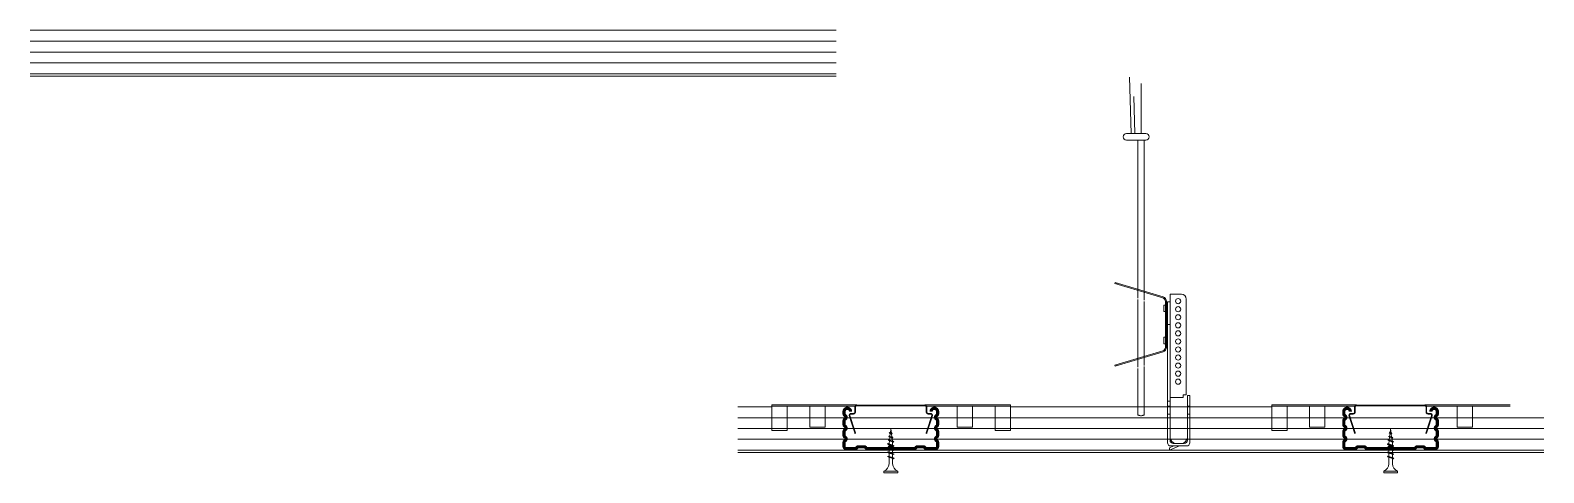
# Model space of a CAD drawing. Header units: millimetres. Extents: x 466 to 32107, y -1124 to 7826.
# Drawn here: x 19948 to 20568, y 1174 to 1355 of the extents above; entities that cross this region are included whole.
import ezdxf

# ---------------------------------------------------------------- set-up
doc = ezdxf.new("R2010")
doc.units = ezdxf.units.MM
for name, color, linetype, lineweight in [('001_Dark_1 5', 7, 'Continuous', 5), ('002_Medium_1 5', 250, 'Continuous', 5), ('003_Light_1 5', 252, 'Continuous', 5)]:
    doc.layers.add(name, color=color, linetype=linetype, lineweight=lineweight)

# ---------------------------------------------------------------- blocks, each defined once
blk = doc.blocks.new('TN25')
at = {"layer": '002_Medium_1 5'}
for p, q in [((0, 4.25), (0, -4.25)), ((0, 4.25), (1, 4.25)), ((1, 4.25), (1, -4.25)), ((5.5, 1.12), (8.87, 1.12)), ((9.37, 1.12), (11.47, 1.12)), ((11.97, 1.12), (14.07, 1.12)), ((14.57, 1.12), (16.67, 1.12)), ((17.17, 1.12), (18.2, 1.12)), ((18.2, 1.12), (19.21, 1)), ((19.73, 0.93), (21.67, 0.69)), ((22.18, 0.63), (24.12, 0.39)), ((24.64, 0.32), (27.2, 0)), ((24.85, -0.29), (27.2, 0)), ((0, -4.25), (1, -4.25)), ((9.63, -1.13), (5.5, -1.13)), ((12.23, -1.13), (10.13, -1.13)), ((14.83, -1.13), (12.73, -1.13)), ((17.43, -1.13), (15.33, -1.13)), ((18.2, -1.13), (17.93, -1.13)), ((18.2, -1.13), (19.85, -0.92)), ((20.33, -0.86), (22.11, -0.64)), ((22.59, -0.58), (24.37, -0.35))]:
    blk.add_line(p, q, dxfattribs=at)
for centre, start, end in [((5.58, 6.04), 201.38367, 269.0609), ((5.58, -6.04), 90.93916, 158.61639)]:
    blk.add_arc(centre, 4.92, start, end, dxfattribs=at)
at = {"layer": '003_Light_1 5'}
for p, q in [((9, 2), (8.68, 1.68)), ((8.68, 1.68), (9.82, -1.69)), ((9, 2), (10, -2)), ((9, 2), (9.18, 1.68)), ((9.18, 1.68), (10.31, -1.69)), ((11.6, 2), (11.28, 1.68)), ((11.28, 1.68), (12.42, -1.69)), ((11.6, 2), (12.6, -2)), ((11.6, 2), (11.78, 1.68)), ((11.78, 1.68), (12.91, -1.69)), ((14.2, 2), (13.88, 1.68)), ((13.88, 1.68), (15.02, -1.69)), ((14.2, 2), (15.2, -2)), ((14.2, 2), (14.38, 1.68)), ((14.38, 1.68), (15.51, -1.69)), ((16.8, 2), (16.48, 1.68)), ((16.48, 1.68), (17.62, -1.69)), ((16.8, 2), (17.8, -2)), ((16.8, 2), (16.98, 1.68)), ((16.98, 1.68), (18.11, -1.69)), ((19.36, 1.79), (19.05, 1.47)), ((19.05, 1.47), (19.99, -1.33)), ((19.36, 1.79), (19.55, 1.47)), ((19.36, 1.79), (20.18, -1.65)), ((19.55, 1.47), (20.49, -1.33)), ((21.88, 1.32), (21.56, 1)), ((21.56, 1), (22.22, -0.96)), ((21.88, 1.32), (22.06, 1)), ((21.88, 1.32), (22.4, -1.28)), ((22.06, 1), (22.72, -0.96)), ((24.39, 0.85), (24.07, 0.53)), ((24.07, 0.53), (24.47, -0.63)), ((24.39, 0.85), (24.57, 0.53)), ((24.39, 0.85), (24.65, -0.95)), ((24.57, 0.53), (24.96, -0.63)), ((10, -2), (9.82, -1.69)), ((10, -2), (10.31, -1.69)), ((12.6, -2), (12.42, -1.69)), ((12.6, -2), (12.91, -1.69)), ((15.2, -2), (15.02, -1.69)), ((15.2, -2), (15.51, -1.69)), ((17.8, -2), (17.62, -1.69)), ((17.8, -2), (18.11, -1.69)), ((20.18, -1.65), (19.99, -1.33)), ((20.18, -1.65), (20.49, -1.33)), ((22.4, -1.28), (22.22, -0.96)), ((22.4, -1.28), (22.72, -0.96)), ((24.65, -0.95), (24.47, -0.63)), ((24.65, -0.95), (24.96, -0.63))]:
    blk.add_line(p, q, dxfattribs=at)
blk = doc.blocks.new('ANKERF-S')
at = {"layer": '002_Medium_1 5'}
for p, q in [((23.13, 139.95), (23.13, 93.09)), ((27.13, 139.95), (27.13, 94.28)), ((40.36, 103.08), (40.16, 103.75)), ((41.31, 103.36), (41.12, 104.03)), ((0.11, 96.83), (7.11, 96.83)), ((7.11, 96.83), (7.11, 92.1)), ((-2.89, 34.38), (-2.89, 93.83)), ((10.02, 90.09), (11.02, 90.09)), ((10.02, 86.09), (11.02, 86.09)), ((11.02, 90.09), (11.02, 86.09)), ((23.13, 92.36), (23.13, 52.62)), ((27.13, 93.55), (27.13, 51.43)), ((8.61, 78.1), (7.11, 78.1)), ((10.02, 70.09), (11.02, 70.09)), ((10.02, 66.09), (11.02, 66.09)), ((11.02, 70.09), (11.02, 66.09)), ((23.13, 51.89), (23.13, 27)), ((27.13, 50.7), (27.13, 27)), ((40.36, 53.11), (40.16, 52.44)), ((-5.12, 34.04), (-3.62, 34.04)), ((-5.12, 27), (-5.12, 34.04)), ((-3.62, 34.04), (-3.62, 27)), ((-2.89, 34.38), (-1.12, 34.38)), ((-1.12, 34.38), (-1.12, 32.6)), ((7.11, 32.6), (-1.12, 32.6)), ((7.11, 30.46), (8.61, 30.46)), ((7.11, 30.46), (7.11, 27.04)), ((8.61, 30.46), (8.61, 27.04)), ((-5.12, 27.42), (-3.62, 27.42)), ((-5.12, 27), (-5.12, 4.63)), ((-5.12, 22.42), (-3.62, 22.42)), ((-3.62, 6.13), (-3.62, 27)), ((7.11, 27.42), (8.61, 27.42)), ((7.11, 27), (7.11, 6.13)), ((7.11, 22.42), (8.61, 22.42)), ((8.61, 4.63), (8.61, 27)), ((-3.62, 2.56), (-3.62, 2.63)), ((-3.12, 2.63), (6.61, 2.63)), ((5.11, 4.13), (-1.62, 4.13)), ((1.26, 2.63), (7.43, 0)), ((4.78, 2.63), (7.43, 1.5)), ((7.43, 0), (7.43, 1.5))]:
    blk.add_line(p, q, dxfattribs=at)
for points in [[(41.12, 104.03), (11.47, 95.23, 0.331991), (9.32, 92.35), (9.32, 63.83, 0.331991), (11.47, 60.96), (41.12, 52.15), (41.31, 52.82), (11.66, 61.63, -0.331991), (10.02, 63.83), (10.02, 92.35, -0.331991), (11.66, 94.56), (41.31, 103.36)], [(7.11, 68.75), (7.11, 66.25, -0.36397)]]:
    blk.add_lwpolyline(points, format="xyb", dxfattribs=at)
blk.add_lwpolyline([(8.61, 30.46), (8.61, 92.1), (7.11, 92.1), (7.11, 30.46)], dxfattribs=at)
at = {"layer": '002_Medium_1 5', "flags": 128}
blk.add_lwpolyline([(23.13, 27), (23.13, 22.36, 0.174705), (23.25, 22.02, 0.104203), (23.72, 21.65, 0.064948), (24.32, 21.44, 0.051099), (25.13, 21.36, 0.051099), (25.94, 21.44, 0.064948), (26.55, 21.65, 0.104203), (27.01, 22.02, 0.174705), (27.13, 22.36), (27.13, 27)], format="xyb", dxfattribs=at)
at = {"layer": '002_Medium_1 5'}
for centre in [(2.11, 92.5), (2.11, 87.5), (2.11, 82.5), (2.11, 77.5), (2.11, 72.5), (2.11, 67.5), (2.11, 62.5), (2.11, 57.5), (2.11, 52.5), (2.11, 47.5), (2.11, 42.5)]:
    blk.add_circle(centre, 1.6, dxfattribs=at)
for centre, radius, start, end in [((0.11, 93.83), 3, 90, 180), ((-3.12, 4.63), 2, 180, 270), ((1.75, 9.19), 5.68, 199.06273, 242.98835), ((-1.62, 6.13), 2, 180, 270), ((1.75, 9.19), 5.68, 297.01165, 340.93727), ((5.11, 6.13), 2, 270, 0), ((6.61, 4.63), 2, 270, 0)]:
    blk.add_arc(centre, radius, start, end, dxfattribs=at)
blk = doc.blocks.new('CD60-27')
at = {"layer": '003_Light_1 5', "const_width": 2}
blk.add_lwpolyline([(-25, 24, 1), (-29, 24), (-29, 22.57, 0.267949), (-28.38, 21.48, -0.57735), (-28.38, 19.32, 0.267949), (-29, 18.23), (-29, 15.87, 0.267949), (-28.38, 14.78, -0.57735), (-28.38, 12.62, 0.267949), (-29, 11.53), (-29, 9.17, 0.267949), (-28.38, 8.08, -0.57735), (-28.38, 5.92, 0.267949), (-29, 4.83), (-29, 2.25, 0.414214), (-27.75, 1), (-22.14, 1, 0.247529), (-21.11, 1.54, -0.247529), (-20.08, 2.09), (-16.58, 2.09, -0.247529), (-15.55, 1.54, 0.247529), (-14.51, 1), (-2.17, 1, 0.267949), (-1.08, 1.62, -0.57735), (1.08, 1.62, 0.267949), (2.17, 1), (14.51, 1, 0.247529), (15.55, 1.54, -0.247529), (16.58, 2.09), (20.08, 2.09, -0.247529), (21.11, 1.54, 0.247529), (22.14, 1), (27.75, 1, 0.414214), (29, 2.25), (29, 4.83, 0.267949), (28.38, 5.92, -0.57735), (28.38, 8.08, 0.267949), (29, 9.17), (29, 11.53, 0.267949), (28.38, 12.62, -0.57735), (28.38, 14.78, 0.267949), (29, 15.87), (29, 18.23, 0.267949), (28.38, 19.32, -0.57735), (28.38, 21.48, 0.267949), (29, 22.57), (29, 24, 1), (25, 24, 1)], format="xyb", dxfattribs=at)

msp = doc.modelspace()

# ---------------------------------------------------------------- linework, layer by layer
at = {"layer": '001_Dark_1 5'}
for p, q in [((20278.52, 1354.95), (19948.21, 1354.95)), ((20278.52, 1336.12), (19948.21, 1336.12)), ((20252.14, 1200.6), (20238.1, 1200.6)), ((20286.31, 1200.77), (20252.14, 1200.77)), ((20349.91, 1200.77), (20315.41, 1200.77)), ((20456.93, 1200.6), (20349.91, 1200.6)), ((20491.1, 1200.77), (20456.93, 1200.77)), ((20554.7, 1200.77), (20520.2, 1200.77)), ((20568.41, 1181.78), (20238.1, 1181.78))]:
    msp.add_line(p, q, dxfattribs=at)
at = {"layer": '002_Medium_1 5'}
for p, q in [((20399.32, 1312.58), (20398.72, 1335.69)), ((20400.44, 1327.81), (20400.84, 1312.58)), ((20403.38, 1333.06), (20403.38, 1312.58)), ((20405.36, 1312.58), (20397.43, 1312.58)), ((20405.36, 1309.93), (20397.43, 1309.93)), ((20402.06, 1309.93), (20402.06, 1275.22)), ((20404.7, 1309.93), (20404.7, 1275.22)), ((20252.14, 1201.43), (20252.14, 1190.86)), ((20258.42, 1200.77), (20258.42, 1190.86)), ((20267.66, 1200.77), (20267.66, 1192.18)), ((20273.94, 1200.77), (20273.94, 1192.18)), ((20328.11, 1200.77), (20328.11, 1192.18)), ((20334.39, 1200.77), (20334.39, 1192.18)), ((20343.64, 1200.77), (20343.64, 1190.86)), ((20349.91, 1201.43), (20349.91, 1190.86)), ((20456.93, 1201.43), (20456.93, 1190.86)), ((20463.21, 1200.77), (20463.21, 1190.86)), ((20472.46, 1200.77), (20472.46, 1192.18)), ((20478.73, 1200.77), (20478.73, 1192.18)), ((20532.9, 1200.77), (20532.9, 1192.18)), ((20539.18, 1200.77), (20539.18, 1192.18)), ((20252.14, 1190.86), (20258.42, 1190.86)), ((20267.66, 1192.18), (20273.94, 1192.18)), ((20334.39, 1192.18), (20328.11, 1192.18)), ((20349.91, 1190.86), (20343.64, 1190.86)), ((20456.93, 1190.86), (20463.21, 1190.86)), ((20472.46, 1192.18), (20478.73, 1192.18)), ((20539.18, 1192.18), (20532.9, 1192.18))]:
    msp.add_line(p, q, dxfattribs=at)
for centre, start, end in [((20397.43, 1311.26), 90, 270), ((20405.36, 1311.26), 270, 90)]:
    msp.add_arc(centre, 1.32, start, end, dxfattribs=at)
at = {"layer": '003_Light_1 5'}
for p, q in [((19948.21, 1350.42), (20278.52, 1350.42)), ((20278.52, 1346.03), (19948.21, 1346.03)), ((20278.52, 1341.64), (19948.21, 1341.64)), ((20278.52, 1337.11), (19948.21, 1337.11)), ((20286.88, 1201.43), (20252.14, 1201.43)), ((20349.91, 1201.43), (20314.84, 1201.43)), ((20491.67, 1201.43), (20456.93, 1201.43)), ((20554.7, 1201.43), (20519.63, 1201.43)), ((20238.1, 1196.08), (20568.41, 1196.08)), ((20568.41, 1191.68), (20238.1, 1191.68)), ((20568.41, 1187.29), (20238.1, 1187.29)), ((20568.41, 1182.77), (20238.1, 1182.77))]:
    msp.add_line(p, q, dxfattribs=at)
at = {"layer": '003_Light_1 5', "const_width": 0.661}
for points in [[(20286.34, 1189.54), (20283.96, 1196.86, -0.509525), (20284.59, 1197.73), (20285.56, 1197.73, 0.414214), (20286.22, 1198.39), (20286.22, 1200.44, -0.414214), (20286.88, 1201.1, -0.411897)], [(20286.88, 1201.1), (20314.84, 1201.1, -0.414214), (20315.5, 1200.44), (20315.5, 1198.39, 0.414214), (20316.16, 1197.73), (20317.13, 1197.73, -0.509525), (20317.76, 1196.86), (20315.38, 1189.54)], [(20491.13, 1189.54), (20488.75, 1196.86, -0.509525), (20489.38, 1197.73), (20490.35, 1197.73, 0.414214), (20491.01, 1198.39), (20491.01, 1200.44, -0.414214), (20491.67, 1201.1, -0.411897)], [(20491.67, 1201.1), (20519.63, 1201.1, -0.414214), (20520.29, 1200.44), (20520.29, 1198.39, 0.414214), (20520.95, 1197.73), (20521.92, 1197.73, -0.509525), (20522.55, 1196.86), (20520.17, 1189.54)]]:
    msp.add_lwpolyline(points, format="xyb", dxfattribs=at)

# ---------------------------------------------------------------- block references
at = {"layer": '001_Dark_1 5', "xscale": -0.6606167149613972, "yscale": 0.6606167149613972, "zscale": 0.6606167149613972}
for p in [(20300.86, 1182.77), (20505.65, 1182.77)]:
    msp.add_blockref('CD60-27', p, dxfattribs=at)
at = {"layer": '002_Medium_1 5', "xscale": -0.6606167149613972, "yscale": 0.6606167149613972, "zscale": 0.6606167149613972}
msp.add_blockref('ANKERF-S', (20419.98, 1182.77), dxfattribs=at)
at = {"layer": '002_Medium_1 5', "xscale": -0.6606167149613972, "yscale": 0.6606167149613972, "zscale": 0.6606167149613972, "rotation": 270}
for p in [(20300.86, 1173.52), (20505.65, 1173.52)]:
    msp.add_blockref('TN25', p, dxfattribs=at)

doc.saveas('drawing.dxf')
